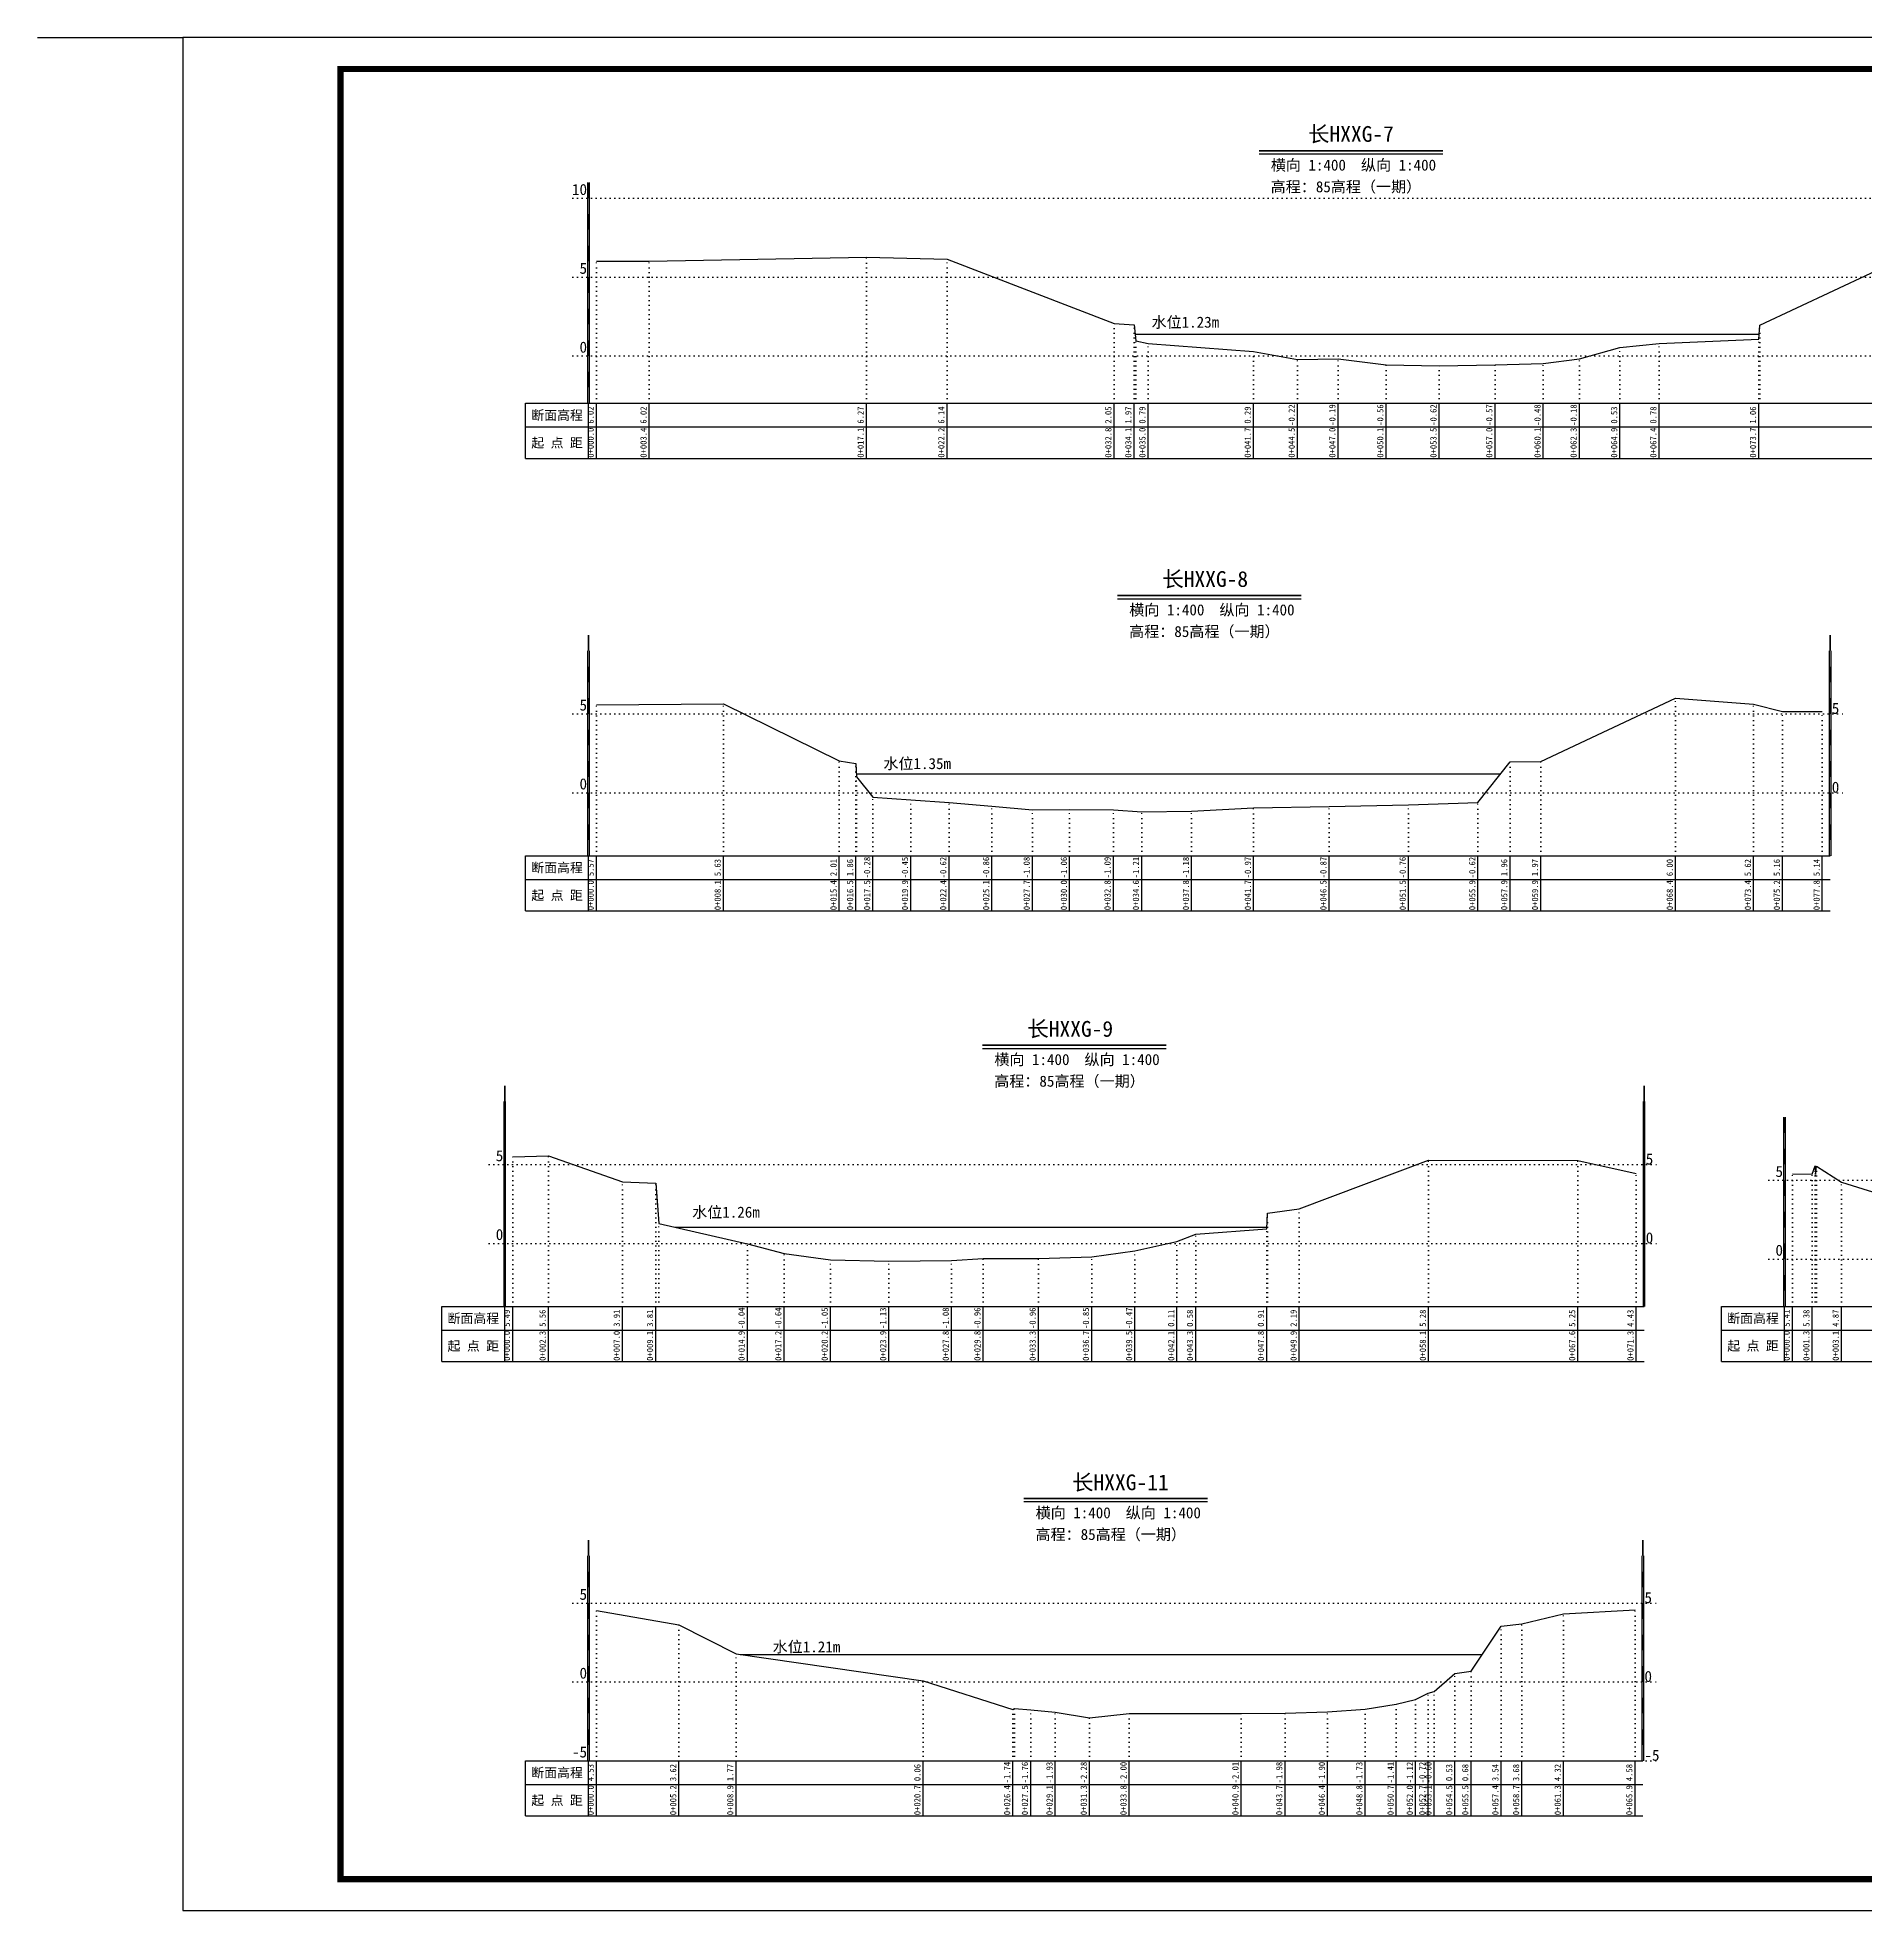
# Model space of a CAD drawing. Header units: millimetres. Extents: x 518104 to 520297, y 3371901 to 3372198.
# Drawn here: x 518967.4 to 519257.3, y 3371900.9 to 3372197.9 of the extents above; entities that cross this region are included whole.
import ezdxf
from ezdxf.enums import TextEntityAlignment as Align

# ---------------------------------------------------------------- set-up
doc = ezdxf.new("R2010")
doc.units = ezdxf.units.MM
doc.header["$LTSCALE"] = 0.4
doc.header["$MEASUREMENT"] = 0
doc.linetypes.add('X4', pattern=[1.6, 0, -1.6])
for name, color, linetype in [('DMX', 1, 'Continuous'), ('zdm1', 5, 'Continuous'), ('ZDMT5', 3, 'Continuous'), ('图框', 7, 'Continuous'), ('断面名称', 5, 'Continuous'), ('比例尺', 3, 'Continuous'), ('水位', 4, 'Continuous')]:
    doc.layers.add(name, color=color, linetype=linetype)
doc.styles.add('HDM', font='仿宋_GB2312.ttf')

msp = doc.modelspace()

# ---------------------------------------------------------------- linework, layer by layer
at = {"linetype": 'Continuous'}
msp.add_lwpolyline([(518967.42, 3372197.87), (518990.48, 3372197.87)], dxfattribs=at)
at = {"layer": 'DMX', "linetype": 'Continuous', "flags": 128}
for points in [[(519056.06, 3372162.42), (519064.43, 3372162.42), (519098.86, 3372163.05), (519111.66, 3372162.72), (519138.13, 3372152.5), (519141.31, 3372152.3), (519141.56, 3372149.75), (519143.53, 3372149.35), (519160.23, 3372148.1), (519167.21, 3372146.82), (519173.66, 3372146.9), (519181.26, 3372145.97), (519189.68, 3372145.82), (519198.53, 3372145.95), (519206.18, 3372146.17), (519211.91, 3372146.92), (519218.33, 3372148.7), (519224.56, 3372149.32), (519240.36, 3372150.02), (519240.51, 3372152.25), (519269.86, 3372166), (519289.06, 3372166.45), (519295.31, 3372163.47)], [(519056.06, 3372092.05), (519076.18, 3372092.2), (519094.56, 3372083.15), (519097.18, 3372082.77), (519097.26, 3372080.62), (519099.88, 3372077.42), (519105.88, 3372077), (519111.96, 3372076.57), (519118.76, 3372075.97), (519125.18, 3372075.42), (519131.08, 3372075.47), (519138.01, 3372075.4), (519142.51, 3372075.1), (519150.43, 3372075.17), (519160.26, 3372075.7), (519172.23, 3372075.95), (519184.81, 3372076.22), (519195.83, 3372076.57), (519200.91, 3372083.02), (519200.91, 3372083.02), (519205.78, 3372083.05), (519227.16, 3372093.12), (519239.53, 3372092.17), (519244.13, 3372091.02), (519250.43, 3372090.97)], [(519042.78, 3372020.39), (519048.43, 3372020.56), (519060.18, 3372016.44), (519065.45, 3372016.19), (519065.93, 3372009.81), (519079.98, 3372006.56), (519085.8, 3372005.06), (519093.15, 3372004.04), (519102.43, 3372003.84), (519112.35, 3372003.96), (519117.38, 3372004.26), (519126.13, 3372004.26), (519134.58, 3372004.54), (519141.43, 3372005.49), (519148.1, 3372006.94), (519151.08, 3372008.11), (519162.33, 3372008.94), (519162.43, 3372011.46), (519167.5, 3372012.14), (519188, 3372019.86), (519211.68, 3372019.79), (519220.93, 3372017.74)], [(519245.69, 3372017.69), (519248.82, 3372017.62), (519249.29, 3372018.97), (519249.37, 3372017.57), (519249.52, 3372018.92), (519253.47, 3372016.34), (519261.79, 3372013.79)], [(519056.06, 3371948.45), (519069.13, 3371946.17), (519078.18, 3371941.55), (519107.86, 3371937.27), (519122.08, 3371932.77), (519122.33, 3371932.9), (519124.91, 3371932.72), (519128.81, 3371932.3), (519134.23, 3371931.42), (519140.53, 3371932.12), (519158.28, 3371932.1), (519165.23, 3371932.17), (519171.98, 3371932.37), (519177.93, 3371932.8), (519182.88, 3371933.6), (519185.93, 3371934.32), (519187.91, 3371935.32), (519188.88, 3371935.62), (519192.18, 3371938.45), (519194.73, 3371938.82), (519199.51, 3371945.97), (519202.78, 3371946.32), (519209.38, 3371947.92), (519220.73, 3371948.57)]]:
    msp.add_lwpolyline(points, dxfattribs=at)
at = {"layer": 'zdm1', "linetype": 'Continuous'}
for p, q in [((519054.68, 3372139.87), (519054.68, 3372174.87)), ((519054.93, 3372139.87), (519054.93, 3372174.87)), ((519044.81, 3372139.87), (519056.06, 3372139.87)), ((519044.81, 3372131.12), (519044.81, 3372139.87)), ((519054.81, 3372131.12), (519054.81, 3372139.87)), ((519056.06, 3372139.87), (519296.56, 3372139.87)), ((519044.81, 3372136.12), (519296.56, 3372136.12)), ((519044.81, 3372131.12), (519296.56, 3372131.12)), ((519054.68, 3372068.12), (519054.68, 3372100.62)), ((519054.93, 3372068.12), (519054.93, 3372100.62)), ((519251.56, 3372068.12), (519251.56, 3372100.62)), ((519251.81, 3372068.12), (519251.81, 3372100.62)), ((519044.81, 3372068.12), (519056.06, 3372068.12)), ((519044.81, 3372059.37), (519044.81, 3372068.12)), ((519054.81, 3372059.37), (519054.81, 3372068.12)), ((519056.06, 3372068.12), (519251.68, 3372068.12)), ((519044.81, 3372064.37), (519251.68, 3372064.37)), ((519044.81, 3372059.37), (519251.68, 3372059.37)), ((519041.4, 3371996.66), (519041.4, 3372029.16)), ((519041.65, 3371996.66), (519041.65, 3372029.16)), ((519222.05, 3371996.66), (519222.05, 3372029.16)), ((519222.3, 3371996.66), (519222.3, 3372029.16)), ((519244.32, 3371996.67), (519244.32, 3372026.67)), ((519244.57, 3371996.67), (519244.57, 3372026.67)), ((519031.53, 3371996.66), (519042.78, 3371996.66)), ((519031.53, 3371987.91), (519031.53, 3371996.66)), ((519041.53, 3371987.91), (519041.53, 3371996.66)), ((519042.78, 3371996.66), (519222.18, 3371996.66)), ((519234.44, 3371996.67), (519245.69, 3371996.67)), ((519234.44, 3371987.92), (519234.44, 3371996.67)), ((519244.44, 3371987.92), (519244.44, 3371996.67)), ((519245.69, 3371996.67), (519398.37, 3371996.67)), ((519031.53, 3371992.91), (519222.18, 3371992.91)), ((519234.44, 3371992.92), (519398.37, 3371992.92)), ((519031.53, 3371987.91), (519222.18, 3371987.91)), ((519234.44, 3371987.92), (519398.37, 3371987.92)), ((519054.68, 3371924.62), (519054.68, 3371957.12)), ((519054.93, 3371924.62), (519054.93, 3371957.12)), ((519221.86, 3371924.62), (519221.86, 3371957.12)), ((519222.11, 3371924.62), (519222.11, 3371957.12)), ((519044.81, 3371924.62), (519056.06, 3371924.62)), ((519044.81, 3371915.87), (519044.81, 3371924.62)), ((519054.81, 3371915.87), (519054.81, 3371924.62)), ((519056.06, 3371924.62), (519221.98, 3371924.62)), ((519044.81, 3371920.87), (519221.98, 3371920.87)), ((519044.81, 3371915.87), (519221.98, 3371915.87))]:
    msp.add_line(p, q, dxfattribs=at)
at = {"layer": 'zdm1', "linetype": 'X4'}
for p, q in [((519052.31, 3372172.37), (519299.06, 3372172.37)), ((519052.31, 3372159.87), (519299.06, 3372159.87)), ((519052.31, 3372147.37), (519299.06, 3372147.37)), ((519052.31, 3372090.62), (519254.18, 3372090.62)), ((519052.31, 3372078.12), (519254.18, 3372078.12)), ((519039.03, 3372019.16), (519224.68, 3372019.16)), ((519241.94, 3372016.67), (519400.87, 3372016.67)), ((519039.03, 3372006.66), (519224.68, 3372006.66)), ((519241.94, 3372004.17), (519400.87, 3372004.17)), ((519052.31, 3371949.62), (519224.48, 3371949.62)), ((519052.31, 3371937.12), (519224.48, 3371937.12)), ((519052.31, 3371924.62), (519224.48, 3371924.62))]:
    msp.add_line(p, q, dxfattribs=at)
at = {"layer": 'zdm1', "linetype": 'Continuous', "flags": 128}
for points in [[(519054.81, 3372172.37, 0.25, 0.25, 0), (519054.81, 3372174.87, 0.25, 0.25, 0)], [(519054.81, 3372167.37, 0.25, 0.25, 0), (519054.81, 3372169.87, 0.25, 0.25, 0)], [(519054.81, 3372162.37, 0.25, 0.25, 0), (519054.81, 3372164.87, 0.25, 0.25, 0)], [(519054.81, 3372157.37, 0.25, 0.25, 0), (519054.81, 3372159.87, 0.25, 0.25, 0)], [(519054.81, 3372152.37, 0.25, 0.25, 0), (519054.81, 3372154.87, 0.25, 0.25, 0)], [(519054.81, 3372147.37, 0.25, 0.25, 0), (519054.81, 3372149.87, 0.25, 0.25, 0)], [(519054.81, 3372142.37, 0.25, 0.25, 0), (519054.81, 3372144.87, 0.25, 0.25, 0)], [(519054.81, 3372100.62, 0.25, 0.25, 0), (519054.81, 3372103.12, 0.25, 0.25, 0)], [(519251.68, 3372100.62, 0.25, 0.25, 0), (519251.68, 3372103.12, 0.25, 0.25, 0)], [(519054.81, 3372095.62, 0.25, 0.25, 0), (519054.81, 3372098.12, 0.25, 0.25, 0)], [(519251.68, 3372095.62, 0.25, 0.25, 0), (519251.68, 3372098.12, 0.25, 0.25, 0)], [(519054.81, 3372090.62, 0.25, 0.25, 0), (519054.81, 3372093.12, 0.25, 0.25, 0)], [(519251.68, 3372090.62, 0.25, 0.25, 0), (519251.68, 3372093.12, 0.25, 0.25, 0)], [(519054.81, 3372085.62, 0.25, 0.25, 0), (519054.81, 3372088.12, 0.25, 0.25, 0)], [(519251.68, 3372085.62, 0.25, 0.25, 0), (519251.68, 3372088.12, 0.25, 0.25, 0)], [(519054.81, 3372080.62, 0.25, 0.25, 0), (519054.81, 3372083.12, 0.25, 0.25, 0)], [(519251.68, 3372080.62, 0.25, 0.25, 0), (519251.68, 3372083.12, 0.25, 0.25, 0)], [(519054.81, 3372075.62, 0.25, 0.25, 0), (519054.81, 3372078.12, 0.25, 0.25, 0)], [(519251.68, 3372075.62, 0.25, 0.25, 0), (519251.68, 3372078.12, 0.25, 0.25, 0)], [(519054.81, 3372070.62, 0.25, 0.25, 0), (519054.81, 3372073.12, 0.25, 0.25, 0)], [(519251.68, 3372070.62, 0.25, 0.25, 0), (519251.68, 3372073.12, 0.25, 0.25, 0)], [(519041.53, 3372029.16, 0.25, 0.25, 0), (519041.53, 3372031.66, 0.25, 0.25, 0)], [(519222.18, 3372029.16, 0.25, 0.25, 0), (519222.18, 3372031.66, 0.25, 0.25, 0)], [(519041.53, 3372024.16, 0.25, 0.25, 0), (519041.53, 3372026.66, 0.25, 0.25, 0)], [(519222.18, 3372024.16, 0.25, 0.25, 0), (519222.18, 3372026.66, 0.25, 0.25, 0)], [(519244.44, 3372024.17, 0.25, 0.25, 0), (519244.44, 3372026.67, 0.25, 0.25, 0)], [(519041.53, 3372019.16, 0.25, 0.25, 0), (519041.53, 3372021.66, 0.25, 0.25, 0)], [(519222.18, 3372019.16, 0.25, 0.25, 0), (519222.18, 3372021.66, 0.25, 0.25, 0)], [(519244.44, 3372019.17, 0.25, 0.25, 0), (519244.44, 3372021.67, 0.25, 0.25, 0)], [(519041.53, 3372014.16, 0.25, 0.25, 0), (519041.53, 3372016.66, 0.25, 0.25, 0)], [(519222.18, 3372014.16, 0.25, 0.25, 0), (519222.18, 3372016.66, 0.25, 0.25, 0)], [(519244.44, 3372014.17, 0.25, 0.25, 0), (519244.44, 3372016.67, 0.25, 0.25, 0)], [(519041.53, 3372009.16, 0.25, 0.25, 0), (519041.53, 3372011.66, 0.25, 0.25, 0)], [(519222.18, 3372009.16, 0.25, 0.25, 0), (519222.18, 3372011.66, 0.25, 0.25, 0)], [(519244.44, 3372009.17, 0.25, 0.25, 0), (519244.44, 3372011.67, 0.25, 0.25, 0)], [(519041.53, 3372004.16, 0.25, 0.25, 0), (519041.53, 3372006.66, 0.25, 0.25, 0)], [(519222.18, 3372004.16, 0.25, 0.25, 0), (519222.18, 3372006.66, 0.25, 0.25, 0)], [(519244.44, 3372004.17, 0.25, 0.25, 0), (519244.44, 3372006.67, 0.25, 0.25, 0)], [(519041.53, 3371999.16, 0.25, 0.25, 0), (519041.53, 3372001.66, 0.25, 0.25, 0)], [(519222.18, 3371999.16, 0.25, 0.25, 0), (519222.18, 3372001.66, 0.25, 0.25, 0)], [(519244.44, 3371999.17, 0.25, 0.25, 0), (519244.44, 3372001.67, 0.25, 0.25, 0)], [(519054.81, 3371957.12, 0.25, 0.25, 0), (519054.81, 3371959.62, 0.25, 0.25, 0)], [(519221.98, 3371957.12, 0.25, 0.25, 0), (519221.98, 3371959.62, 0.25, 0.25, 0)], [(519054.81, 3371952.12, 0.25, 0.25, 0), (519054.81, 3371954.62, 0.25, 0.25, 0)], [(519221.98, 3371952.12, 0.25, 0.25, 0), (519221.98, 3371954.62, 0.25, 0.25, 0)], [(519054.81, 3371947.12, 0.25, 0.25, 0), (519054.81, 3371949.62, 0.25, 0.25, 0)], [(519221.98, 3371947.12, 0.25, 0.25, 0), (519221.98, 3371949.62, 0.25, 0.25, 0)], [(519054.81, 3371942.12, 0.25, 0.25, 0), (519054.81, 3371944.62, 0.25, 0.25, 0)], [(519221.98, 3371942.12, 0.25, 0.25, 0), (519221.98, 3371944.62, 0.25, 0.25, 0)], [(519054.81, 3371937.12, 0.25, 0.25, 0), (519054.81, 3371939.62, 0.25, 0.25, 0)], [(519221.98, 3371937.12, 0.25, 0.25, 0), (519221.98, 3371939.62, 0.25, 0.25, 0)], [(519054.81, 3371932.12, 0.25, 0.25, 0), (519054.81, 3371934.62, 0.25, 0.25, 0)], [(519221.98, 3371932.12, 0.25, 0.25, 0), (519221.98, 3371934.62, 0.25, 0.25, 0)], [(519054.81, 3371927.12, 0.25, 0.25, 0), (519054.81, 3371929.62, 0.25, 0.25, 0)], [(519221.98, 3371927.12, 0.25, 0.25, 0), (519221.98, 3371929.62, 0.25, 0.25, 0)]]:
    msp.add_lwpolyline(points, format="xyseb", dxfattribs=at)
at = {"layer": 'ZDMT5', "linetype": 'X4'}
for p, q in [((519056.06, 3372139.87), (519056.06, 3372162.42)), ((519064.43, 3372139.87), (519064.43, 3372162.42)), ((519098.86, 3372139.87), (519098.86, 3372163.05)), ((519111.66, 3372139.87), (519111.66, 3372162.72)), ((519138.13, 3372139.87), (519138.13, 3372152.5)), ((519141.31, 3372139.87), (519141.31, 3372152.3)), ((519240.36, 3372139.87), (519240.36, 3372150.02)), ((519240.51, 3372139.87), (519240.51, 3372152.25)), ((519141.56, 3372139.87), (519141.56, 3372149.75)), ((519143.53, 3372139.87), (519143.53, 3372149.35)), ((519160.23, 3372139.87), (519160.23, 3372148.1)), ((519211.91, 3372139.87), (519211.91, 3372146.92)), ((519218.33, 3372139.87), (519218.33, 3372148.7)), ((519224.56, 3372139.87), (519224.56, 3372149.32)), ((519167.21, 3372139.87), (519167.21, 3372146.82)), ((519173.66, 3372139.87), (519173.66, 3372146.9)), ((519181.26, 3372139.87), (519181.26, 3372145.97)), ((519189.68, 3372139.87), (519189.68, 3372145.82)), ((519198.53, 3372139.87), (519198.53, 3372145.95)), ((519206.18, 3372139.87), (519206.18, 3372146.17)), ((519056.06, 3372068.12), (519056.06, 3372092.05)), ((519076.18, 3372068.12), (519076.18, 3372092.2)), ((519227.16, 3372068.12), (519227.16, 3372093.12)), ((519239.53, 3372068.12), (519239.53, 3372092.17)), ((519244.13, 3372068.12), (519244.13, 3372091.02)), ((519250.43, 3372068.12), (519250.43, 3372090.97)), ((519094.56, 3372068.12), (519094.56, 3372083.15)), ((519097.18, 3372068.12), (519097.18, 3372082.77)), ((519200.91, 3372068.12), (519200.91, 3372083.02)), ((519205.78, 3372068.12), (519205.78, 3372083.05)), ((519097.26, 3372068.12), (519097.26, 3372080.62)), ((519099.88, 3372068.12), (519099.88, 3372077.42)), ((519105.88, 3372068.12), (519105.88, 3372077)), ((519111.96, 3372068.12), (519111.96, 3372076.57)), ((519118.76, 3372068.12), (519118.76, 3372075.97)), ((519160.26, 3372068.12), (519160.26, 3372075.7)), ((519172.23, 3372068.12), (519172.23, 3372075.95)), ((519184.81, 3372068.12), (519184.81, 3372076.22)), ((519195.83, 3372068.12), (519195.83, 3372076.57)), ((519125.18, 3372068.12), (519125.18, 3372075.42)), ((519131.08, 3372068.12), (519131.08, 3372075.47)), ((519138.01, 3372068.12), (519138.01, 3372075.4)), ((519142.51, 3372068.12), (519142.51, 3372075.1)), ((519150.43, 3372068.12), (519150.43, 3372075.17)), ((519042.78, 3371996.66), (519042.78, 3372020.39)), ((519048.43, 3371996.66), (519048.43, 3372020.56)), ((519188, 3371996.66), (519188, 3372019.86)), ((519211.68, 3371996.66), (519211.68, 3372019.79)), ((519060.18, 3371996.66), (519060.18, 3372016.44)), ((519220.93, 3371996.66), (519220.93, 3372017.74)), ((519245.69, 3371996.67), (519245.69, 3372017.69)), ((519248.82, 3371996.67), (519248.82, 3372017.62)), ((519249.29, 3371996.67), (519249.29, 3372018.97)), ((519249.37, 3371996.67), (519249.37, 3372017.57)), ((519249.52, 3371996.67), (519249.52, 3372018.92)), ((519253.47, 3371996.67), (519253.47, 3372016.34)), ((519065.45, 3371996.66), (519065.45, 3372016.19)), ((519162.43, 3371996.66), (519162.43, 3372011.46)), ((519167.5, 3371996.66), (519167.5, 3372012.14)), ((519065.93, 3371996.66), (519065.93, 3372009.81)), ((519151.08, 3371996.66), (519151.08, 3372008.11)), ((519162.33, 3371996.66), (519162.33, 3372008.94)), ((519079.98, 3371996.66), (519079.98, 3372006.56)), ((519085.8, 3371996.66), (519085.8, 3372005.06)), ((519134.58, 3371996.66), (519134.58, 3372004.54)), ((519141.43, 3371996.66), (519141.43, 3372005.49)), ((519148.1, 3371996.66), (519148.1, 3372006.94)), ((519093.15, 3371996.66), (519093.15, 3372004.04)), ((519102.43, 3371996.66), (519102.43, 3372003.84)), ((519112.35, 3371996.66), (519112.35, 3372003.96)), ((519117.38, 3371996.66), (519117.38, 3372004.26)), ((519126.13, 3371996.66), (519126.13, 3372004.26)), ((519056.06, 3371924.62), (519056.06, 3371948.45)), ((519209.38, 3371924.62), (519209.38, 3371947.92)), ((519220.73, 3371924.62), (519220.73, 3371948.57)), ((519069.13, 3371924.62), (519069.13, 3371946.17)), ((519199.51, 3371924.62), (519199.51, 3371945.97)), ((519202.78, 3371924.62), (519202.78, 3371946.32)), ((519078.18, 3371924.62), (519078.18, 3371941.55)), ((519107.86, 3371924.62), (519107.86, 3371937.27)), ((519192.18, 3371924.62), (519192.18, 3371938.45)), ((519194.73, 3371924.62), (519194.73, 3371938.82)), ((519182.88, 3371924.62), (519182.88, 3371933.6)), ((519185.93, 3371924.62), (519185.93, 3371934.32)), ((519187.91, 3371924.62), (519187.91, 3371935.32)), ((519188.88, 3371924.62), (519188.88, 3371935.62)), ((519122.08, 3371924.62), (519122.08, 3371932.77)), ((519122.33, 3371924.62), (519122.33, 3371932.9)), ((519124.91, 3371924.62), (519124.91, 3371932.72)), ((519128.81, 3371924.62), (519128.81, 3371932.3)), ((519134.23, 3371924.62), (519134.23, 3371931.42)), ((519140.53, 3371924.62), (519140.53, 3371932.12)), ((519158.28, 3371924.62), (519158.28, 3371932.1)), ((519165.23, 3371924.62), (519165.23, 3371932.17)), ((519171.98, 3371924.62), (519171.98, 3371932.37)), ((519177.93, 3371924.62), (519177.93, 3371932.8))]:
    msp.add_line(p, q, dxfattribs=at)
at = {"layer": 'ZDMT5', "linetype": 'Continuous'}
for p, q in [((519056.06, 3372131.12), (519056.06, 3372139.87)), ((519064.43, 3372131.12), (519064.43, 3372139.87)), ((519098.86, 3372131.12), (519098.86, 3372139.87)), ((519111.66, 3372131.12), (519111.66, 3372139.87)), ((519138.13, 3372131.12), (519138.13, 3372139.87)), ((519141.31, 3372131.12), (519141.31, 3372139.87)), ((519143.53, 3372131.12), (519143.53, 3372139.87)), ((519160.23, 3372131.12), (519160.23, 3372139.87)), ((519167.21, 3372131.12), (519167.21, 3372139.87)), ((519173.66, 3372131.12), (519173.66, 3372139.87)), ((519181.26, 3372131.12), (519181.26, 3372139.87)), ((519189.68, 3372131.12), (519189.68, 3372139.87)), ((519198.53, 3372131.12), (519198.53, 3372139.87)), ((519206.18, 3372131.12), (519206.18, 3372139.87)), ((519211.91, 3372131.12), (519211.91, 3372139.87)), ((519218.33, 3372131.12), (519218.33, 3372139.87)), ((519224.56, 3372131.12), (519224.56, 3372139.87)), ((519240.36, 3372131.12), (519240.36, 3372139.87)), ((519056.06, 3372059.37), (519056.06, 3372068.12)), ((519076.18, 3372059.37), (519076.18, 3372068.12)), ((519094.56, 3372059.37), (519094.56, 3372068.12)), ((519097.18, 3372059.37), (519097.18, 3372068.12)), ((519099.88, 3372059.37), (519099.88, 3372068.12)), ((519105.88, 3372059.37), (519105.88, 3372068.12)), ((519111.96, 3372059.37), (519111.96, 3372068.12)), ((519118.76, 3372059.37), (519118.76, 3372068.12)), ((519125.18, 3372059.37), (519125.18, 3372068.12)), ((519131.08, 3372059.37), (519131.08, 3372068.12)), ((519138.01, 3372059.37), (519138.01, 3372068.12)), ((519142.51, 3372059.37), (519142.51, 3372068.12)), ((519150.43, 3372059.37), (519150.43, 3372068.12)), ((519160.26, 3372059.37), (519160.26, 3372068.12)), ((519172.23, 3372059.37), (519172.23, 3372068.12)), ((519184.81, 3372059.37), (519184.81, 3372068.12)), ((519195.83, 3372059.37), (519195.83, 3372068.12)), ((519200.91, 3372059.37), (519200.91, 3372068.12)), ((519205.78, 3372059.37), (519205.78, 3372068.12)), ((519227.16, 3372059.37), (519227.16, 3372068.12)), ((519239.53, 3372059.37), (519239.53, 3372068.12)), ((519244.13, 3372059.37), (519244.13, 3372068.12)), ((519250.43, 3372059.37), (519250.43, 3372068.12)), ((519042.78, 3371987.91), (519042.78, 3371996.66)), ((519048.43, 3371987.91), (519048.43, 3371996.66)), ((519060.18, 3371987.91), (519060.18, 3371996.66)), ((519065.45, 3371987.91), (519065.45, 3371996.66)), ((519079.98, 3371987.91), (519079.98, 3371996.66)), ((519085.8, 3371987.91), (519085.8, 3371996.66)), ((519093.15, 3371987.91), (519093.15, 3371996.66)), ((519102.43, 3371987.91), (519102.43, 3371996.66)), ((519112.35, 3371987.91), (519112.35, 3371996.66)), ((519117.38, 3371987.91), (519117.38, 3371996.66)), ((519126.13, 3371987.91), (519126.13, 3371996.66)), ((519134.58, 3371987.91), (519134.58, 3371996.66)), ((519141.43, 3371987.91), (519141.43, 3371996.66)), ((519148.1, 3371987.91), (519148.1, 3371996.66)), ((519151.08, 3371987.91), (519151.08, 3371996.66)), ((519162.33, 3371987.91), (519162.33, 3371996.66)), ((519167.5, 3371987.91), (519167.5, 3371996.66)), ((519188, 3371987.91), (519188, 3371996.66)), ((519211.68, 3371987.91), (519211.68, 3371996.66)), ((519220.93, 3371987.91), (519220.93, 3371996.66)), ((519245.69, 3371987.92), (519245.69, 3371996.67)), ((519248.82, 3371987.92), (519248.82, 3371996.67)), ((519253.47, 3371987.92), (519253.47, 3371996.67)), ((519056.06, 3371915.87), (519056.06, 3371924.62)), ((519069.13, 3371915.87), (519069.13, 3371924.62)), ((519078.18, 3371915.87), (519078.18, 3371924.62)), ((519107.86, 3371915.87), (519107.86, 3371924.62)), ((519122.08, 3371915.87), (519122.08, 3371924.62)), ((519124.91, 3371915.87), (519124.91, 3371924.62)), ((519128.81, 3371915.87), (519128.81, 3371924.62)), ((519134.23, 3371915.87), (519134.23, 3371924.62)), ((519140.53, 3371915.87), (519140.53, 3371924.62)), ((519158.28, 3371915.87), (519158.28, 3371924.62)), ((519165.23, 3371915.87), (519165.23, 3371924.62)), ((519171.98, 3371915.87), (519171.98, 3371924.62)), ((519177.93, 3371915.87), (519177.93, 3371924.62)), ((519182.88, 3371915.87), (519182.88, 3371924.62)), ((519185.93, 3371915.87), (519185.93, 3371924.62)), ((519187.91, 3371915.87), (519187.91, 3371924.62)), ((519188.88, 3371915.87), (519188.88, 3371924.62)), ((519192.18, 3371915.87), (519192.18, 3371924.62)), ((519194.73, 3371915.87), (519194.73, 3371924.62)), ((519199.51, 3371915.87), (519199.51, 3371924.62)), ((519202.78, 3371915.87), (519202.78, 3371924.62)), ((519209.38, 3371915.87), (519209.38, 3371924.62)), ((519220.73, 3371915.87), (519220.73, 3371924.62))]:
    msp.add_line(p, q, dxfattribs=at)
at = {"layer": '图框', "flags": 128}
msp.add_lwpolyline([(518990.48, 3371900.87), (519410.48, 3371900.87), (519410.48, 3372197.87), (518990.48, 3372197.87)], close=True, dxfattribs=at)
at = {"layer": '图框', "const_width": 1, "flags": 128}
msp.add_lwpolyline([(519015.48, 3371905.87), (519405.48, 3371905.87), (519405.48, 3372192.87), (519015.48, 3372192.87)], close=True, dxfattribs=at)
at = {"layer": '比例尺', "color": 3, "linetype": 'Continuous', "lineweight": 40}
for p, q in [((519161.12, 3372179.91), (519190.24, 3372179.91)), ((519138.68, 3372109.38), (519167.81, 3372109.38)), ((519117.29, 3372038.08), (519146.41, 3372038.08)), ((519123.83, 3371966.21), (519152.96, 3371966.21))]:
    msp.add_line(p, q, dxfattribs=at)
at = {"layer": '比例尺', "color": 3, "linetype": 'Continuous'}
for p, q in [((519161.12, 3372179.41), (519190.24, 3372179.41)), ((519138.68, 3372108.88), (519167.81, 3372108.88)), ((519117.29, 3372037.58), (519146.41, 3372037.58)), ((519123.83, 3371965.71), (519152.96, 3371965.71))]:
    msp.add_line(p, q, dxfattribs=at)
at = {"layer": '水位', "color": 6, "linetype": 'Continuous', "flags": 128}
for points in [[(519240.41, 3372150.79), (519141.45, 3372150.79)], [(519097.24, 3372081.13), (519199.42, 3372081.13)], [(519068.46, 3372009.23), (519162.34, 3372009.23)], [(519078.83, 3371941.45), (519196.49, 3371941.45)]]:
    msp.add_lwpolyline(points, dxfattribs=at)

# ---------------------------------------------------------------- texts
at = {"layer": 'zdm1', "linetype": 'Continuous', "style": 'HDM'}
for s, p in [('10', (519054.56, 3372172.37)), ('5', (519054.56, 3372159.87)), ('0', (519054.56, 3372147.37)), ('5', (519054.56, 3372090.62)), ('0', (519054.56, 3372078.12)), ('5', (519041.28, 3372019.16)), ('5', (519244.19, 3372016.67)), ('0', (519041.28, 3372006.66)), ('0', (519244.19, 3372004.17)), ('5', (519054.56, 3371949.62)), ('0', (519054.56, 3371937.12)), ('-5', (519054.56, 3371924.62))]:
    msp.add_text(s, height=1.75, dxfattribs=at).set_placement(p, align=Align.BOTTOM_RIGHT)
for s, p in [('断面高程', (519049.81, 3372138)), ('起 点 距', (519049.81, 3372133.62)), ('断面高程', (519049.81, 3372066.25)), ('起 点 距', (519049.81, 3372061.87)), ('断面高程', (519036.53, 3371994.79)), ('断面高程', (519239.44, 3371994.79)), ('起 点 距', (519036.53, 3371990.41)), ('起 点 距', (519239.44, 3371990.42)), ('断面高程', (519049.81, 3371922.75)), ('起 点 距', (519049.81, 3371918.37))]:
    msp.add_text(s, height=1.5, dxfattribs=at).set_placement(p, align=Align.MIDDLE)
for s, p in [('5', (519251.93, 3372090.62)), ('0', (519251.93, 3372078.12)), ('5', (519222.43, 3372019.16)), ('0', (519222.43, 3372006.66)), ('5', (519222.23, 3371949.62)), ('0', (519222.23, 3371937.12)), ('-5', (519222.23, 3371924.62))]:
    msp.add_text(s, height=1.75, dxfattribs=at).set_placement(p)
at = {"layer": 'ZDMT5', "linetype": 'Continuous', "style": 'HDM'}
for s, p in [('6.02', (519055.93, 3372138)), ('6.02', (519064.31, 3372138)), ('6.27', (519098.73, 3372138)), ('6.14', (519111.53, 3372138)), ('2.05', (519138.01, 3372138)), ('1.97', (519141.18, 3372138)), ('0.79', (519143.41, 3372138)), ('0.29', (519160.11, 3372138)), ('-0.22', (519167.08, 3372138)), ('-0.19', (519173.53, 3372138)), ('-0.56', (519181.13, 3372138)), ('-0.62', (519189.56, 3372138)), ('-0.57', (519198.41, 3372138)), ('-0.48', (519206.06, 3372138)), ('-0.18', (519211.78, 3372138)), ('0.53', (519218.21, 3372138)), ('0.78', (519224.43, 3372138)), ('1.06', (519240.23, 3372138)), ('0+000.0', (519055.93, 3372133.62)), ('0+003.4', (519064.31, 3372133.62)), ('0+017.1', (519098.73, 3372133.62)), ('0+022.2', (519111.53, 3372133.62)), ('0+032.8', (519138.01, 3372133.62)), ('0+034.1', (519141.18, 3372133.62)), ('0+035.0', (519143.41, 3372133.62)), ('0+041.7', (519160.11, 3372133.62)), ('0+044.5', (519167.08, 3372133.62)), ('0+047.0', (519173.53, 3372133.62)), ('0+050.1', (519181.13, 3372133.62)), ('0+053.5', (519189.56, 3372133.62)), ('0+057.0', (519198.41, 3372133.62)), ('0+060.1', (519206.06, 3372133.62)), ('0+062.3', (519211.78, 3372133.62)), ('0+064.9', (519218.21, 3372133.62)), ('0+067.4', (519224.43, 3372133.62)), ('0+073.7', (519240.23, 3372133.62)), ('5.57', (519055.93, 3372066.25)), ('5.63', (519076.06, 3372066.25)), ('2.01', (519094.43, 3372066.25)), ('1.86', (519097.06, 3372066.25)), ('-0.28', (519099.76, 3372066.25)), ('-0.45', (519105.76, 3372066.25)), ('-0.62', (519111.83, 3372066.25)), ('-0.86', (519118.63, 3372066.25)), ('-1.08', (519125.06, 3372066.25)), ('-1.06', (519130.96, 3372066.25)), ('-1.09', (519137.88, 3372066.25)), ('-1.21', (519142.38, 3372066.25)), ('-1.18', (519150.31, 3372066.25)), ('-0.97', (519160.13, 3372066.25)), ('-0.87', (519172.11, 3372066.25)), ('-0.76', (519184.68, 3372066.25)), ('-0.62', (519195.71, 3372066.25)), ('1.96', (519200.78, 3372066.25)), ('1.97', (519205.66, 3372066.25)), ('6.00', (519227.03, 3372066.25)), ('5.62', (519239.41, 3372066.25)), ('5.16', (519244.01, 3372066.25)), ('5.14', (519250.31, 3372066.25)), ('0+000.0', (519055.93, 3372061.87)), ('0+008.1', (519076.06, 3372061.87)), ('0+015.4', (519094.43, 3372061.87)), ('0+016.5', (519097.06, 3372061.87)), ('0+017.5', (519099.76, 3372061.87)), ('0+019.9', (519105.76, 3372061.87)), ('0+022.4', (519111.83, 3372061.87)), ('0+025.1', (519118.63, 3372061.87)), ('0+027.7', (519125.06, 3372061.87)), ('0+030.0', (519130.96, 3372061.87)), ('0+032.8', (519137.88, 3372061.87)), ('0+034.6', (519142.38, 3372061.87)), ('0+037.8', (519150.31, 3372061.87)), ('0+041.7', (519160.13, 3372061.87)), ('0+046.5', (519172.11, 3372061.87)), ('0+051.5', (519184.68, 3372061.87)), ('0+055.9', (519195.71, 3372061.87)), ('0+057.9', (519200.78, 3372061.87)), ('0+059.9', (519205.66, 3372061.87)), ('0+068.4', (519227.03, 3372061.87)), ('0+073.4', (519239.41, 3372061.87)), ('0+075.2', (519244.01, 3372061.87)), ('0+077.8', (519250.31, 3372061.87)), ('5.49', (519042.65, 3371994.79)), ('5.56', (519048.3, 3371994.79)), ('3.91', (519060.05, 3371994.79)), ('3.81', (519065.33, 3371994.79)), ('-0.04', (519079.85, 3371994.79)), ('-0.64', (519085.68, 3371994.79)), ('-1.05', (519093.03, 3371994.79)), ('-1.13', (519102.3, 3371994.79)), ('-1.08', (519112.23, 3371994.79)), ('-0.96', (519117.25, 3371994.79)), ('-0.96', (519126, 3371994.79)), ('-0.85', (519134.45, 3371994.79)), ('-0.47', (519141.3, 3371994.79)), ('0.11', (519147.98, 3371994.79)), ('0.58', (519150.95, 3371994.79)), ('0.91', (519162.2, 3371994.79)), ('2.19', (519167.38, 3371994.79)), ('5.28', (519187.88, 3371994.79)), ('5.25', (519211.55, 3371994.79)), ('4.43', (519220.8, 3371994.79)), ('5.41', (519245.57, 3371994.79)), ('5.38', (519248.69, 3371994.79)), ('4.87', (519253.34, 3371994.79)), ('0+000.0', (519042.65, 3371990.41)), ('0+002.3', (519048.3, 3371990.41)), ('0+007.0', (519060.05, 3371990.41)), ('0+009.1', (519065.33, 3371990.41)), ('0+014.9', (519079.85, 3371990.41)), ('0+017.2', (519085.68, 3371990.41)), ('0+020.2', (519093.03, 3371990.41)), ('0+023.9', (519102.3, 3371990.41)), ('0+027.8', (519112.23, 3371990.41)), ('0+029.8', (519117.25, 3371990.41)), ('0+033.3', (519126, 3371990.41)), ('0+036.7', (519134.45, 3371990.41)), ('0+039.5', (519141.3, 3371990.41)), ('0+042.1', (519147.98, 3371990.41)), ('0+043.3', (519150.95, 3371990.41)), ('0+047.8', (519162.2, 3371990.41)), ('0+049.9', (519167.38, 3371990.41)), ('0+058.1', (519187.88, 3371990.41)), ('0+067.6', (519211.55, 3371990.41)), ('0+071.3', (519220.8, 3371990.41)), ('0+000.0', (519245.57, 3371990.42)), ('0+001.3', (519248.69, 3371990.42)), ('0+003.1', (519253.34, 3371990.42)), ('-1.74', (519121.96, 3371922.75)), ('-1.76', (519124.78, 3371922.75)), ('-1.93', (519128.68, 3371922.75)), ('-2.28', (519134.11, 3371922.75)), ('-2.00', (519140.41, 3371922.75)), ('-2.01', (519158.16, 3371922.75)), ('-1.98', (519165.11, 3371922.75)), ('-1.90', (519171.86, 3371922.75)), ('-1.73', (519177.81, 3371922.75)), ('-1.41', (519182.76, 3371922.75)), ('-1.12', (519185.81, 3371922.75)), ('-0.72', (519187.78, 3371922.75)), ('-0.60', (519188.76, 3371922.75)), ('4.53', (519055.93, 3371922.75)), ('3.62', (519069.01, 3371922.75)), ('1.77', (519078.06, 3371922.75)), ('0.06', (519107.73, 3371922.75)), ('0.53', (519192.06, 3371922.75)), ('0.68', (519194.61, 3371922.75)), ('3.54', (519199.38, 3371922.75)), ('3.68', (519202.66, 3371922.75)), ('4.32', (519209.26, 3371922.75)), ('4.58', (519220.61, 3371922.75)), ('0+000.0', (519055.93, 3371918.37)), ('0+005.2', (519069.01, 3371918.37)), ('0+008.9', (519078.06, 3371918.37)), ('0+020.7', (519107.73, 3371918.37)), ('0+026.4', (519121.96, 3371918.37)), ('0+027.5', (519124.78, 3371918.37)), ('0+029.1', (519128.68, 3371918.37)), ('0+031.3', (519134.11, 3371918.37)), ('0+033.8', (519140.41, 3371918.37)), ('0+040.9', (519158.16, 3371918.37)), ('0+043.7', (519165.11, 3371918.37)), ('0+046.4', (519171.86, 3371918.37)), ('0+048.8', (519177.81, 3371918.37)), ('0+050.7', (519182.76, 3371918.37)), ('0+052.0', (519185.81, 3371918.37)), ('0+052.7', (519187.78, 3371918.37)), ('0+053.1', (519188.76, 3371918.37)), ('0+054.5', (519192.06, 3371918.37)), ('0+055.5', (519194.61, 3371918.37)), ('0+057.4', (519199.38, 3371918.37)), ('0+058.7', (519202.66, 3371918.37)), ('0+061.3', (519209.26, 3371918.37)), ('0+065.9', (519220.61, 3371918.37))]:
    msp.add_text(s, height=1, rotation=90, dxfattribs=at).set_placement(p, align=Align.BOTTOM_CENTER)
at = {"layer": '断面名称', "color": 5, "linetype": 'Continuous', "style": 'HDM'}
for s, p in [('长HXXG-7', (519175.68, 3372182.62)), ('长HXXG-8', (519152.57, 3372112.05)), ('长HXXG-9', (519131.17, 3372040.72))]:
    msp.add_text(s, height=2.5, dxfattribs=at).set_placement(p, align=Align.MIDDLE)
msp.add_text('长HXXG-11', height=2.5, dxfattribs=at).set_placement((519131.46, 3371967.52))
at = {"layer": '比例尺', "color": 3, "linetype": 'Continuous', "style": 'HDM'}
for s, p in [('横向 1:400  纵向 1:400', (519189.19, 3372176.24)), ('高程：85高程（一期）', (519186.82, 3372172.8)), ('横向 1:400  纵向 1:400', (519166.75, 3372105.71)), ('高程：85高程（一期）', (519164.38, 3372102.28)), ('横向 1:400  纵向 1:400', (519145.36, 3372034.41)), ('高程：85高程（一期）', (519142.99, 3372030.98)), ('横向 1:400  纵向 1:400', (519151.9, 3371962.54)), ('高程：85高程（一期）', (519149.53, 3371959.11))]:
    msp.add_text(s, height=1.75, dxfattribs=at).set_placement(p, align=Align.BOTTOM_RIGHT)
at = {"layer": '水位', "color": 6, "linetype": 'Continuous', "style": 'HDM'}
for s, p in [('水位1.23m', (519149.43, 3372152.77)), ('水位1.35m', (519106.91, 3372082.78)), ('水位1.26m', (519076.59, 3372011.65)), ('水位1.21m', (519089.35, 3371942.73))]:
    msp.add_text(s, height=1.75, dxfattribs=at).set_placement(p, align=Align.MIDDLE)

doc.saveas('drawing.dxf')
